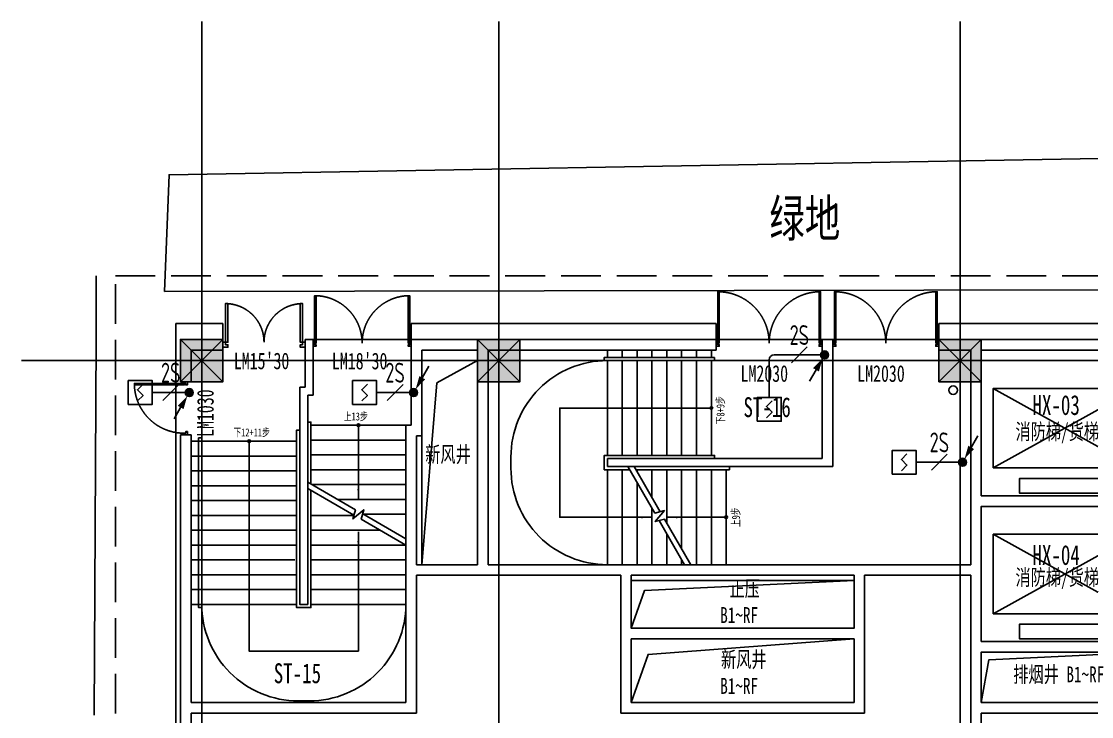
# Model space of a CAD drawing. Header units: millimetres. Extents: x -99490 to 495010, y -402480 to 18020.
# Drawn here: x 83477 to 103656, y -181923 to -168806 of the extents above; entities that cross this region are included whole.
import ezdxf
from ezdxf.enums import TextEntityAlignment as Align

# ---------------------------------------------------------------- set-up
doc = ezdxf.new("R2010")
doc.units = ezdxf.units.MM
doc.header["$LTSCALE"] = 1000
doc.linetypes.add('__覆盖_A10-二层平面工作区_TEN25C3T$0$DASH', pattern=[0.35, 0.25, -0.1])
doc.linetypes.add('__覆盖_A10-二层平面工作区_TEN25C3T$0$HIDDEN', pattern=[9.525, 6.35, -3.175])
for name, color, linetype in [('__覆盖_A10-二层平面工作区_TEN25C3T$0$__附着_A70-地上2~6F楼梯外参_TEN25H58_设计区$0$AD-NAME-ROOM', 9, 'Continuous'), ('__覆盖_A10-二层平面工作区_TEN25C3T$0$__附着_A70-地上2~6F楼梯外参_TEN25H58_设计区$0$AD-SIGN', 9, 'Continuous'), ('__覆盖_A10-二层平面工作区_TEN25C3T$0$__附着_A70-楼电梯B1F零件图_TEN25C3T_设计区_0$0$房间面积', 9, 'Continuous'), ('__覆盖_A10-二层平面工作区_TEN25C3T$0$AD-NAME-ROOM', 9, 'Continuous'), ('__覆盖_A10-二层平面工作区_TEN25C3T$0$AD-NUMB', 9, 'Continuous'), ('__覆盖_A10-二层平面工作区_TEN25C3T$0$AE-DOOR-INSD', 9, 'Continuous'), ('__覆盖_A10-二层平面工作区_TEN25C3T$0$EVTR', 9, 'Continuous'), ('A-建筑底图', 9, 'Continuous'), ('C-XREF-EXT', 7, 'Continuous'), ('E-FAS-DEVC', 3, 'Continuous'), ('E-FAS-DIMS', 6, 'Continuous'), ('E-FAS-WIRE', 4, 'Continuous'), ('E-POWR-EQPM', 3, 'Continuous'), ('E-UNIV-EL', 140, 'Continuous')]:
    doc.layers.add(name, color=color, linetype=linetype)
doc.styles.add('__覆盖_A10-二层平面工作区_TEN25C3T$0$__覆盖_A70-扶梯外参专项图纸_TEN25C3T_设计区$0$TH-STYLE1', font='Stfangso_0.ttf', dxfattribs={"width": 0.7})
doc.styles.add('__覆盖_A10-二层平面工作区_TEN25C3T$0$__附着_A70-地上2~6F楼梯外参_TEN25H58_设计区$0$TH-STYLE1', font='Stfangso_0.ttf', dxfattribs={"width": 0.7})
doc.styles.add('__覆盖_A10-二层平面工作区_TEN25C3T$0$__附着_A70-楼电梯B1F零件图_TEN25C3T_设计区_0$0$TH-STYLE1', font='Stfangso_0.ttf', dxfattribs={"width": 0.7})
doc.styles.add('__覆盖_A10-二层平面工作区_TEN25C3T$0$STANDARD', font='Stfangso_0.ttf', dxfattribs={"width": 0.7})
doc.styles.add('__覆盖_A10-二层平面工作区_TEN25C3T$0$TH-STYLE1', font='Stfangso_0.ttf', dxfattribs={"width": 0.7})
doc.styles.add('__附着_A70-2F环境外参_TEN25C3T_设计区$0$TH-STYLE1', font='Stfangso_0.ttf', dxfattribs={"width": 0.7})
doc.styles.add('TH-STYLE3', font='tssdeng.shx', dxfattribs={"width": 0.65, "bigfont": 'tssdchn.shx'})

# ---------------------------------------------------------------- blocks, each defined once
blk = doc.blocks.new('E-BFAS110')
blk.add_lwpolyline([(-1.5, -1.5), (-1.5, 1.5), (1.5, 1.5), (1.5, -1.5)], close=True)
at = {"layer": 'E-UNIV-EL'}
blk.add_lwpolyline([(0.35, 1.06), (-0.35, 0.35), (0.35, -0.35), (-0.35, -1.06)], dxfattribs=at)
blk = doc.blocks.new('$Equip$00002649')
at = {"layer": 'E-FAS-DEVC', "rotation": 359.9996786081254}
blk.add_blockref('E-BFAS110', (0, 0), dxfattribs=at)
blk = doc.blocks.new('E-ANNO04')
blk.add_line((-1, -1), (1, 1))
at = {"style": 'TH-STYLE3', "width": 0.7}
blk.add_attdef('N', text='', height=2.5, dxfattribs=at).set_placement((0, 2.5), align=Align.MIDDLE)
blk = doc.blocks.new('E-BLEADER-2')
blk.add_line((-2.88, -4.98), (-1.63, -2.81))
at = {"const_width": 0.75}
blk.add_lwpolyline([(-0.38, 0, 1), (0.38, 0, 1)], format="xyb", close=True, dxfattribs=at)
blk.add_lwpolyline([(-1.63, -2.81, 1.25, 0, 0), (-0.38, -0.65, 0, 0, 0)], format="xyseb")
blk.add_circle((0, 0), 0.75)
blk = doc.blocks.new('__覆盖_A10-二层平面工作区_TEN25C3T$0$A$C27D306A8')
at = {"layer": '__覆盖_A10-二层平面工作区_TEN25C3T$0$EVTR', "ltscale": 3}
for p, q in [((225, 525), (2925, 2025)), ((2925, 525), (225, 2025))]:
    blk.add_line(p, q, dxfattribs=at)
for points in [[(0, 0), (3150, 0), (3150, 2550), (0, 2550)], [(225, 525), (225, 2025), (2925, 2025), (2925, 525)], [(2432, 325), (718, 325), (718, 51), (2432, 51)]]:
    blk.add_lwpolyline(points, close=True, dxfattribs=at)
at = {"layer": '__覆盖_A10-二层平面工作区_TEN25C3T$0$AD-NAME-ROOM', "style": '__覆盖_A10-二层平面工作区_TEN25C3T$0$TH-STYLE1', "width": 0.7}
blk.add_text('消防梯/货梯', height=300, dxfattribs=at).set_placement((644, 1061))
blk = doc.blocks.new('__覆盖_A10-二层平面工作区_TEN25C3T$0$__附着_A70-地上2~6F楼梯外参_TEN25H58_设计区$0$_ARROW')
blk.add_solid([(0, 0), (-1, 0.1), (-1, -0.1)])
blk = doc.blocks.new('*U553')
at = {"layer": '__覆盖_A10-二层平面工作区_TEN25C3T$0$__附着_A70-地上2~6F楼梯外参_TEN25H58_设计区$0$AD-SIGN'}
h = blk.add_hatch(color=256, dxfattribs=at)
edge = h.paths.add_edge_path()
edge.add_arc((0, 0), 50, 0, 360)
blk.add_lwpolyline([(0, 2240), (0, 0)], dxfattribs=at)
blk.add_circle((0, 0), 50, dxfattribs=at)
at = {"layer": '__覆盖_A10-二层平面工作区_TEN25C3T$0$__附着_A70-地上2~6F楼梯外参_TEN25H58_设计区$0$AD-SIGN', "xscale": 400, "yscale": 400, "zscale": 400, "rotation": 90}
blk.add_blockref('__覆盖_A10-二层平面工作区_TEN25C3T$0$__附着_A70-地上2~6F楼梯外参_TEN25H58_设计区$0$_ARROW', (0, 2240), dxfattribs=at)
at = {"layer": '__覆盖_A10-二层平面工作区_TEN25C3T$0$__附着_A70-地上2~6F楼梯外参_TEN25H58_设计区$0$AD-NAME-ROOM', "style": '__覆盖_A10-二层平面工作区_TEN25C3T$0$__附着_A70-地上2~6F楼梯外参_TEN25H58_设计区$0$TH-STYLE1', "width": 0.7}
blk.add_attdef('A', (-91, -389), '', height=250, dxfattribs=at)
blk = doc.blocks.new('*U517')
at = {"layer": '__覆盖_A10-二层平面工作区_TEN25C3T$0$__附着_A70-地上2~6F楼梯外参_TEN25H58_设计区$0$AD-SIGN'}
h = blk.add_hatch(color=256, dxfattribs=at)
edge = h.paths.add_edge_path()
edge.add_arc((0, 0), 50, 0, 360)
blk.add_lwpolyline([(4120, 2240), (4120, 5720), (0, 5720), (0, 0)], dxfattribs=at)
blk.add_circle((0, 0), 50, dxfattribs=at)
at = {"layer": '__覆盖_A10-二层平面工作区_TEN25C3T$0$__附着_A70-地上2~6F楼梯外参_TEN25H58_设计区$0$AD-SIGN', "xscale": -400, "yscale": 400, "zscale": 400, "rotation": 90}
blk.add_blockref('__覆盖_A10-二层平面工作区_TEN25C3T$0$__附着_A70-地上2~6F楼梯外参_TEN25H58_设计区$0$_ARROW', (4120, 2240), dxfattribs=at)
at = {"layer": '__覆盖_A10-二层平面工作区_TEN25C3T$0$__附着_A70-地上2~6F楼梯外参_TEN25H58_设计区$0$AD-NAME-ROOM', "style": '__覆盖_A10-二层平面工作区_TEN25C3T$0$__附着_A70-地上2~6F楼梯外参_TEN25H58_设计区$0$TH-STYLE1', "width": 0.7}
blk.add_attdef('A', (-91, -389), '', height=250, dxfattribs=at)
blk = doc.blocks.new('*U554')
at = {"layer": '__覆盖_A10-二层平面工作区_TEN25C3T$0$__附着_A70-地上2~6F楼梯外参_TEN25H58_设计区$0$AD-SIGN'}
h = blk.add_hatch(color=256, dxfattribs=at)
edge = h.paths.add_edge_path()
edge.add_arc((0, 0), 50, 0, 360)
blk.add_lwpolyline([(4120, 3420), (4120, 7920), (0, 7920), (0, 0)], dxfattribs=at)
blk.add_circle((0, 0), 50, dxfattribs=at)
at = {"layer": '__覆盖_A10-二层平面工作区_TEN25C3T$0$__附着_A70-地上2~6F楼梯外参_TEN25H58_设计区$0$AD-SIGN', "xscale": -400, "yscale": 400, "zscale": 400, "rotation": 90}
blk.add_blockref('__覆盖_A10-二层平面工作区_TEN25C3T$0$__附着_A70-地上2~6F楼梯外参_TEN25H58_设计区$0$_ARROW', (4120, 3420), dxfattribs=at)
at = {"layer": '__覆盖_A10-二层平面工作区_TEN25C3T$0$__附着_A70-地上2~6F楼梯外参_TEN25H58_设计区$0$AD-NAME-ROOM', "style": '__覆盖_A10-二层平面工作区_TEN25C3T$0$__附着_A70-地上2~6F楼梯外参_TEN25H58_设计区$0$TH-STYLE1', "width": 0.7}
blk.add_attdef('A', (-91, -389), '', height=250, dxfattribs=at)
blk = doc.blocks.new('*U555')
at = {"layer": '__覆盖_A10-二层平面工作区_TEN25C3T$0$__附着_A70-地上2~6F楼梯外参_TEN25H58_设计区$0$AD-SIGN'}
h = blk.add_hatch(color=256, dxfattribs=at)
edge = h.paths.add_edge_path()
edge.add_arc((0, 0), 50, 0, 360)
blk.add_lwpolyline([(0, 2800), (0, 0)], dxfattribs=at)
blk.add_circle((0, 0), 50, dxfattribs=at)
at = {"layer": '__覆盖_A10-二层平面工作区_TEN25C3T$0$__附着_A70-地上2~6F楼梯外参_TEN25H58_设计区$0$AD-SIGN', "xscale": 400, "yscale": 400, "zscale": 400, "rotation": 90}
blk.add_blockref('__覆盖_A10-二层平面工作区_TEN25C3T$0$__附着_A70-地上2~6F楼梯外参_TEN25H58_设计区$0$_ARROW', (0, 2800), dxfattribs=at)
at = {"layer": '__覆盖_A10-二层平面工作区_TEN25C3T$0$__附着_A70-地上2~6F楼梯外参_TEN25H58_设计区$0$AD-NAME-ROOM', "style": '__覆盖_A10-二层平面工作区_TEN25C3T$0$__附着_A70-地上2~6F楼梯外参_TEN25H58_设计区$0$TH-STYLE1', "width": 0.7}
blk.add_attdef('A', (-91, -389), '', height=250, dxfattribs=at)
blk = doc.blocks.new('*U466')
for points in [[(30, 30), (60, 30), (60, 1000), (30, 1000)], [(1970, 30), (1940, 30), (1940, 1000), (1970, 1000)]]:
    blk.add_lwpolyline(points, close=True)
for points in [[(30, 0), (30, 30), (0, 30), (0, -30), (60, -30), (60, 0), (30, 0)], [(1970, 0), (1970, 30), (2000, 30), (2000, -30), (1940, -30), (1940, 0), (1970, 0)]]:
    blk.add_lwpolyline(points)
at = {"linetype": '__覆盖_A10-二层平面工作区_TEN25C3T$0$HIDDEN'}
for centre, start, end in [((30, 30), 0, 90), ((1970, 30), 90, 180)]:
    blk.add_arc(centre, 970, start, end, dxfattribs=at)
blk = doc.blocks.new('__覆盖_A10-二层平面工作区_TEN25C3T$0$$DorLib2D$00000002')
at = {"layer": '__覆盖_A10-二层平面工作区_TEN25C3T$0$AE-DOOR-INSD', "xscale": -0.0005, "yscale": 0.0005, "zscale": 0.0005, "rotation": 2.749842017599796e-11}
blk.add_blockref('*U466', (0.5, 0), dxfattribs=at)
blk = doc.blocks.new('*U467')
blk.add_lwpolyline([(30, 30), (60, 30), (60, 970), (30, 970)], close=True)
for points in [[(30, 0), (30, 30), (0, 30), (0, -30), (60, -30), (60, 0), (30, 0)], [(970, 0), (970, 30), (1000, 30), (1000, -30), (940, -30), (940, 0), (970, 0)]]:
    blk.add_lwpolyline(points)
at = {"linetype": '__覆盖_A10-二层平面工作区_TEN25C3T$0$HIDDEN'}
blk.add_arc((30, 30), 940, 0, 90, dxfattribs=at)
blk = doc.blocks.new('__覆盖_A10-二层平面工作区_TEN25C3T$0$$DorLib2D$00000290')
at = {"layer": '__覆盖_A10-二层平面工作区_TEN25C3T$0$AE-DOOR-INSD', "xscale": 0.001, "yscale": 0.001, "zscale": 0.001}
blk.add_blockref('*U467', (-0.5, 0), dxfattribs=at)
blk = doc.blocks.new('*U496')
for points in [[(30, 30), (60, 30), (60, 500), (30, 500)], [(970, 30), (940, 30), (940, 500), (970, 500)]]:
    blk.add_lwpolyline(points, close=True)
for points in [[(30, 0), (30, 30), (0, 30), (0, -30), (60, -30), (60, 0), (30, 0)], [(970, 0), (970, 30), (1000, 30), (1000, -30), (940, -30), (940, 0), (970, 0)]]:
    blk.add_lwpolyline(points)
at = {"linetype": '__覆盖_A10-二层平面工作区_TEN25C3T$0$HIDDEN'}
for centre, start, end in [((30, 30), 0, 90), ((970, 30), 90, 180)]:
    blk.add_arc(centre, 470, start, end, dxfattribs=at)
blk = doc.blocks.new('__覆盖_A10-二层平面工作区_TEN25C3T$0$$DorLib2D$00000292')
at = {"layer": '__覆盖_A10-二层平面工作区_TEN25C3T$0$AE-DOOR-INSD', "xscale": 0.001, "yscale": 0.001, "zscale": 0.001}
blk.add_blockref('*U496', (-0.5, 0), dxfattribs=at)
blk = doc.blocks.new('A$C4BB53128')
at = {"layer": 'A-建筑底图'}
h = blk.add_hatch(color=256, dxfattribs=at)
h.dxf.hatch_style = 1
h.paths.add_polyline_path([(-54670.4, 80100.1), (-55470.4, 80100.1), (-55470.4, 79300.1), (-54670.4, 79300.1)])
h = blk.add_hatch(color=256, dxfattribs=at)
h.dxf.hatch_style = 1
h.paths.add_polyline_path([(-49070.4, 80100.1), (-49870.4, 80100.1), (-49870.4, 79300.1), (-49070.4, 79300.1)])
h = blk.add_hatch(color=256, dxfattribs=at)
h.dxf.hatch_style = 1
h.paths.add_polyline_path([(-40370.4, 80100.1), (-41170.4, 80100.1), (-41170.4, 79300.1), (-40370.4, 79300.1)])
for p, q in [((-55070.4, 86100), (-55070.4, 54199)), ((-49470.4, 86100), (-49470.4, 56966.5)), ((-40770.4, 86100), (-40770.4, 61266)), ((-57061.3, 81298.6, 0), (-57061.3, 80097.3, 0)), ((-55559.9, 80400.3), (-55559.9, 54503.7)), ((-54670.4, 80400.3), (-55559.9, 80400.3)), ((-54670.4, 80100.1), (-54670.4, 80400.3)), ((-45370.4, 80400.3), (-51120.4, 80400.3)), ((-51120.4, 80100), (-51120.4, 80400.3)), ((-45370.4, 80100, 0), (-45370.4, 80400.3, 0)), ((-37020.4, 80400.3), (-41170.4, 80400.3)), ((-41170.4, 80100, 0), (-41170.4, 80400.3, 0)), ((-57061.3, 80097.3, 0), (-57097.2, 73010.1, 0)), ((-55470.4, 80100.1), (-54670.4, 79300.1)), ((-54670.4, 80100.1), (-55470.4, 79300.1)), ((-55470.4, 80100), (-55070.4, 80100)), ((-55470.4, 80100), (-55470.4, 79300.1)), ((-54670.4, 80100.1), (-55070.4, 80100.1)), ((-54670.4, 79900.1), (-54670.4, 80100.1)), ((-53045.4, 80100.1), (-53120.4, 80100.1)), ((-53120.4, 80100.1), (-53120.4, 79900.1)), ((-53045.4, 80100), (-53045.4, 80100.1)), ((-52970.4, 80100), (-53045.4, 80100)), ((-52970.4, 79900), (-52970.4, 80100)), ((-51020.4, 80100), (-51120.4, 80100)), ((-51120.4, 80100), (-51120.4, 79900)), ((-51020.4, 80100), (-49770.4, 80100)), ((-49870.4, 80100.1, 0), (-49070.4, 79300.1, 0)), ((-49070.4, 80100.1, 0), (-49870.4, 79300.1, 0)), ((-45370.4, 80100), (-49770.4, 80100)), ((-45370.4, 79900), (-45370.4, 80100)), ((-43270.4, 80100), (-43370.4, 80100)), ((-43370.4, 80100), (-43370.4, 79900)), ((-43170.4, 80100), (-43270.4, 80100)), ((-43170.4, 79900), (-43170.4, 80100)), ((-41170.4, 80100.1, 0), (-40370.4, 79300.1, 0)), ((-40370.4, 80100.1, 0), (-41170.4, 79300.1, 0)), ((-40470.4, 80100), (-41170.4, 80100)), ((-41170.4, 80100), (-41170.4, 79900)), ((-40470.4, 80100), (-37120.4, 80100)), ((-55270.4, 79900), (-55070.4, 79900)), ((-55270.4, 79300.1), (-55270.4, 79900)), ((-55070.4, 79900.1), (-54670.4, 79900.1)), ((-53120.4, 79200.1), (-53120.4, 79900.1)), ((-52970.4, 79050.1), (-52970.4, 79900)), ((-50920.4, 79900), (-49870.4, 79900)), ((-49870.4, 79900), (-49870.4, 75850)), ((-49670.4, 79900), (-49670.4, 75850)), ((-49670.4, 79900), (-45370.4, 79900)), ((-47420.4, 79900), (-47420.4, 79760)), ((-47420.4, 79760), (-47420.4, 79900)), ((-47140.4, 79900), (-47140.4, 79760)), ((-46860.4, 79900), (-46860.4, 79760)), ((-46580.4, 79900), (-46580.4, 79760)), ((-46300.4, 79900), (-46300.4, 79760)), ((-46020.4, 79900), (-46020.4, 79760)), ((-45740.4, 79900), (-45740.4, 79760)), ((-45460.4, 79900), (-45460.4, 79760)), ((-43370.4, 79900), (-43370.4, 77850)), ((-43170.4, 79900), (-43170.4, 77700)), ((-41170.4, 79900), (-40570.4, 79900)), ((-40570.4, 79900), (-40570.4, 77050)), ((-40370.4, 79900), (-40370.4, 77150)), ((-40370.4, 79900), (-37220.4, 79900)), ((-5970.4, 79700.1), (-58470.4, 79700.1)), ((-47420.4, 79700), (-47420.4, 77910)), ((-47140.4, 79700), (-47140.4, 77910)), ((-46860.4, 79700), (-46860.4, 77910)), ((-46580.4, 79700), (-46580.4, 77910)), ((-46300.4, 79700), (-46300.4, 77910)), ((-46020.4, 79700), (-46020.4, 77910)), ((-45740.4, 79700), (-45740.4, 77910)), ((-45460.4, 79700), (-45460.4, 77910)), ((-55470.4, 79300.1), (-55270.4, 79300.1)), ((-53220.4, 75100.1), (-53220.4, 79200.1)), ((-53220.4, 79200.1), (-53120.4, 79200.1)), ((-53070.4, 75100.1), (-53070.4, 79050.1)), ((-53070.4, 79050.1), (-52970.4, 79050.1)), ((-55270.4, 78300.1), (-55470.4, 78300.1)), ((-55470.4, 78300.1), (-55470.4, 73150)), ((-55270.4, 73250), (-55270.4, 78300.1)), ((-43370.4, 77850), (-47420.4, 77850)), ((-47420.4, 77700), (-47420.4, 77850)), ((-43170.4, 77700), (-47420.4, 77700)), ((-46425.3, 76848.9), (-46916.7, 77700)), ((-47420.4, 75850), (-47420.4, 77640)), ((-47140.4, 75850), (-47140.4, 77640)), ((-46860.4, 77602.5), (-46860.4, 77640)), ((-46580.4, 77117.5), (-46580.4, 77640)), ((-46300.4, 76632.5), (-46300.4, 77640)), ((-46020.4, 76147.5), (-46020.4, 77640)), ((-45740.4, 75850), (-45740.4, 77640)), ((-45460.4, 75850), (-45460.4, 77640)), ((-45180.4, 75850), (-45180.4, 77640)), ((-53070.4, 77289), (-52199, 76786)), ((-46860.4, 75850), (-46860.4, 77402.5)), ((-37220.4, 77150), (-40370.4, 77150)), ((-46580.4, 75850), (-46580.4, 76917.5)), ((-40570.4, 77050), (-40570.4, 75850)), ((-37220.4, 76950), (-40370.4, 76950)), ((-40370.4, 76950), (-40370.4, 75750)), ((-52033.9, 76806.1), (-51220.4, 76336.4)), ((-45964.1, 75850), (-46445.5, 76683.8)), ((-46300.4, 75850), (-46300.4, 76432.5)), ((-46020.4, 75850), (-46020.4, 75947.5)), ((-51220.4, 73250), (-51220.4, 75750)), ((-51020.4, 75850), (-49870.4, 75850)), ((-49670.4, 75850), (-47070.4, 75850)), ((-47070.4, 75850), (-42670.4, 75850)), ((-42670.4, 75850), (-40570.4, 75850)), ((-40370.4, 75750), (-40370.4, 74400)), ((-51020.4, 75650), (-49770.4, 75650)), ((-51020.4, 73050), (-51020.4, 75650)), ((-49770.4, 75650), (-47170.4, 75650)), ((-47170.4, 75650), (-47170.4, 74550)), ((-46970.4, 75650), (-46970.4, 74650)), ((-46970.4, 75650), (-42770.4, 75650)), ((-42770.4, 75650), (-42770.4, 74650)), ((-42570.4, 75650), (-42570.4, 74550)), ((-42570.4, 75650), (-40570.4, 75650)), ((-40570.4, 75650), (-40570.4, 74300)), ((-53220.4, 75100.1), (-53070.4, 75100.1)), ((-47170.4, 74550), (-47170.4, 73050)), ((-46970.4, 74650), (-42770.4, 74650)), ((-42570.4, 74550), (-42570.4, 73050)), ((-46970.4, 74450), (-46970.4, 73250)), ((-46970.4, 74450), (-42770.4, 74450)), ((-42770.4, 74450), (-42770.4, 73250)), ((-40570.4, 74300), (-40570.4, 73150)), ((-37220.4, 74400), (-40370.4, 74400)), ((-37220.4, 74200), (-40370.4, 74200)), ((-40370.4, 74200), (-40370.4, 73250)), ((-55470.4, 73150), (-55470.4, 66258.2)), ((-55270.4, 73250), (-51220.4, 73250)), ((-55270.4, 73050), (-51020.4, 73050)), ((-55270.4, 66258.2), (-55270.4, 73050)), ((-47170.4, 73050), (-42570.4, 73050)), ((-46970.4, 73250), (-42770.4, 73250)), ((-40570.4, 73150), (-40570.4, 72850)), ((-40370.4, 73250), (-37220.4, 73250)), ((-40370.4, 73050), (-37120.4, 73050)), ((-40370.4, 72850), (-40370.4, 73050))]:
    blk.add_line(p, q, dxfattribs=at)
at = {"layer": 'A-建筑底图', "linetype": 'ByBlock'}
for p, q in [((-52970.4, 80100), (-51120.4, 80100)), ((-45370.4, 80100, 0), (-43370.4, 80100, 0)), ((-43170.4, 80100, 0), (-41170.4, 80100, 0)), ((-51120.4, 79900), (-51120.4, 78480.1)), ((-50920.4, 79900), (-50920.4, 78280.1)), ((-51220.4, 78480.1), (-53010.4, 78480.1)), ((-51220.4, 78480.1), (-51120.4, 78480.1)), ((-51220.4, 78480.1), (-51220.4, 75750.1)), ((-55270.4, 78180.1), (-53280.4, 78180.1)), ((-51220.4, 78200.1), (-53010.4, 78200.1)), ((-51020.4, 78280.1), (-50920.4, 78280.1)), ((-51020.4, 78280.1), (-51020.4, 75850)), ((-55270.4, 77900.1), (-53280.4, 77900.1)), ((-51220.4, 77920.1), (-53010.4, 77920.1)), ((-55270.4, 77620.1), (-53280.4, 77620.1)), ((-51220.4, 77640.1), (-53010.4, 77640.1)), ((-55270.4, 77340.1), (-53280.4, 77340.1)), ((-51220.4, 77360.1), (-52993.4, 77360.1)), ((-55270.4, 77060.1), (-53280.4, 77060.1)), ((-51220.4, 77080.1), (-52508.4, 77080.1)), ((-55270.4, 76780.1), (-53280.4, 76780.1)), ((-52200.6, 76780.1), (-53010.4, 76780.1)), ((-51220.4, 76800.1), (-52023.4, 76800.1)), ((-55270.4, 76500.1), (-53280.4, 76500.1)), ((-51703.8, 76500.1), (-53010.4, 76500.1)), ((-55270.4, 76220.1), (-53280.4, 76220.1)), ((-51220.4, 76220.1), (-53010.4, 76220.1)), ((-55270.4, 75940.1), (-53313.5, 75940.1)), ((-51220.4, 75940.1), (-53010.4, 75940.1)), ((-55270.4, 75660.1), (-53280.4, 75660.1)), ((-51220.4, 75660.1), (-53010.4, 75660.1)), ((-55270.4, 75380.1), (-53280.4, 75380.1)), ((-51220.4, 75380.1), (-53010.4, 75380.1)), ((-51220.4, 75460.1), (-51220.4, 75080.1)), ((-55270.4, 75100.1), (-53280.4, 75100.1)), ((-51220.4, 75100.1), (-53010.4, 75100.1))]:
    blk.add_line(p, q, dxfattribs=at)
at = {"layer": 'A-建筑底图'}
for points, elevation in [([(-55769, 81001), (-30713.4, 81046.7), (-30640, 83645), (-55684.4, 83207.9)], 24), ([(-49870.4, 79300.1), (-49070.4, 79300.1), (-49070.4, 80100.1), (-49870.4, 80100.1)], 0), ([(-41170.4, 79300.1), (-40370.4, 79300.1), (-40370.4, 80100.1), (-41170.4, 80100.1)], 0)]:
    blk.add_lwpolyline(points, close=True, dxfattribs=dict(at, elevation=elevation))
at = {"layer": 'A-建筑底图', "linetype": '__覆盖_A10-二层平面工作区_TEN25C3T$0$DASH', "ltscale": 3}
blk.add_lwpolyline([(-58470.4, 54315.7), (-56695.4, 55193), (-56695.4, 81300), (-14270.4, 81300)], dxfattribs=at)
at = {"layer": 'A-建筑底图'}
for points in [[(-55470.4, 79300.1), (-54670.4, 79300.1), (-54670.4, 80100.1), (-55470.4, 80100.1)], [(-45400.4, 79760), (-47480.4, 79760), (-47480.4, 79700), (-45400.4, 79700)], [(-49870.4, 79700), (-50920.4, 79700), (-50920.4, 75850), (-49870.4, 75850)], [(-42770.4, 75550), (-46970.4, 75550), (-46970.4, 74650), (-42770.4, 74650)], [(-42770.4, 74450), (-46970.4, 74450), (-46970.4, 73250), (-42770.4, 73250)], [(-37220.4, 74200), (-40370.4, 74200), (-40370.4, 73250), (-37220.4, 73250)]]:
    blk.add_lwpolyline(points, close=True, dxfattribs=at)
for points in [[(-50920.4, 75850), (-50637.9, 79278.2), (-49870.4, 79700)], [(-46997.5, 77640), (-47480.4, 77640), (-47480.4, 77910), (-45400.4, 77910), (-45400.4, 77850)], [(-45848.6, 75850), (-46345.5, 76710.6), (-46517.8, 76664.4), (-46344.9, 76870.5), (-46525.3, 76822.1), (-47032.2, 77700)], [(-45120.4, 77700), (-45120.4, 77640), (-46882, 77640)], [(-53070.4, 77404.5), (-52172.2, 76886), (-52218.4, 76713.6), (-52012.3, 76886.5), (-52060.7, 76706.1), (-51220.4, 76220.9)], [(-46970.4, 74650), (-46720.9, 75365.8), (-42770.4, 75550)], [(-46970.4, 73250), (-46652.2, 74156.9), (-42770.4, 74450)], [(-40370.4, 73250), (-40227.9, 74057.5), (-37220.4, 74200)]]:
    blk.add_lwpolyline(points, dxfattribs=at)
for points in [[(-47420.4, 79700, 0.4142136), (-49240.4, 77880), (-49240.4, 77670, 0.4142136), (-47420.4, 75850)], [(-51220.4, 75100.1, -0.4142136), (-53040.4, 73280.1), (-53250.4, 73280.1, -0.4142136), (-55070.4, 75100.1)]]:
    blk.add_lwpolyline(points, format="xyb", dxfattribs=at)
at = {"layer": 'A-建筑底图', "linetype": 'ByBlock'}
for points in [[(-53010.4, 77369.9), (-53010.4, 78540.1), (-53070.4, 78540.1), (-53070.4, 77404.5)], [(-53070.4, 77289), (-53070.4, 75100.1), (-53220.4, 75100.1), (-53220.4, 75100.1), (-53220.4, 78390.1), (-53280.4, 78390.1), (-53280.4, 75040.1), (-53010.4, 75040.1), (-53010.4, 77254.4)]]:
    blk.add_lwpolyline(points, dxfattribs=at)
blk.add_lwpolyline([(-55070.4, 78240.1), (-55070.4, 75040.1), (-55130.4, 75040.1), (-55130.4, 78240.1)], close=True, dxfattribs=at)
at = {"layer": 'A-建筑底图'}
blk.add_circle((-40901.5, 79141.9), 80, dxfattribs=at)
at = {"layer": 'A-建筑底图', "linetype": 'ByBlock'}
ref = blk.add_blockref('__覆盖_A10-二层平面工作区_TEN25C3T$0$$DorLib2D$00000002', (-52045.4, 80000), dxfattribs=dict(at, xscale=-1850, yscale=1850, zscale=-1850))
ref.add_attrib('A', "LM18'30", (-52614.9, 79535.1), dxfattribs={"layer": '__覆盖_A10-二层平面工作区_TEN25C3T$0$AD-NUMB', "linetype": 'ByBlock', "height": 313.95, "style": '__覆盖_A10-二层平面工作区_TEN25C3T$0$STANDARD', "width": 0.7})
ref = blk.add_blockref('__覆盖_A10-二层平面工作区_TEN25C3T$0$$DorLib2D$00000002', (-44370.4, 80000), dxfattribs=dict(at, xscale=-2000, yscale=2000, zscale=-2000, rotation=359.9999999999723))
ref.add_attrib('A', 'LM2030', (-44910.5, 79300), dxfattribs={"layer": '__覆盖_A10-二层平面工作区_TEN25C3T$0$AD-NUMB', "linetype": 'ByBlock', "height": 313.95, "style": '__覆盖_A10-二层平面工作区_TEN25C3T$0$STANDARD', "width": 0.7})
ref = blk.add_blockref('__覆盖_A10-二层平面工作区_TEN25C3T$0$$DorLib2D$00000002', (-42170.4, 80000), dxfattribs=dict(at, xscale=-2000, yscale=2000, zscale=-2000, rotation=359.9999999999738))
ref.add_attrib('A', 'LM2030', (-42710.5, 79300), dxfattribs={"layer": '__覆盖_A10-二层平面工作区_TEN25C3T$0$AD-NUMB', "linetype": 'ByBlock', "height": 313.95, "style": '__覆盖_A10-二层平面工作区_TEN25C3T$0$STANDARD', "width": 0.7})
at = {"layer": 'A-建筑底图'}
ref = blk.add_blockref('__覆盖_A10-二层平面工作区_TEN25C3T$0$$DorLib2D$00000292', (-53895.4, 80000.1), dxfattribs=dict(at, xscale=1550, yscale=-1550, zscale=1550, rotation=180))
ref.add_attrib('A', "LM15'30", (-54464.9, 79537.4), dxfattribs={"layer": '__覆盖_A10-二层平面工作区_TEN25C3T$0$AD-NUMB', "height": 313.95, "style": '__覆盖_A10-二层平面工作区_TEN25C3T$0$TH-STYLE1', "width": 0.7})
at = {"layer": 'A-建筑底图', "ltscale": 3}
for p in [(-40370.4, 77150), (-40370.4, 74400)]:
    blk.add_blockref('__覆盖_A10-二层平面工作区_TEN25C3T$0$A$C27D306A8', p, dxfattribs=at)
at = {"layer": 'A-建筑底图'}
ref = blk.add_blockref('__覆盖_A10-二层平面工作区_TEN25C3T$0$$DorLib2D$00000290', (-55370.4, 78800.1), dxfattribs=dict(at, xscale=-1000, yscale=1000, zscale=-1000, rotation=90))
ref.add_attrib('A', 'LM1030', (-54845.4, 78260), dxfattribs={"layer": '__覆盖_A10-二层平面工作区_TEN25C3T$0$AD-NUMB', "height": 313.95, "rotation": 90, "style": '__覆盖_A10-二层平面工作区_TEN25C3T$0$TH-STYLE1', "width": 0.7})
ref = blk.add_blockref('*U517', (-45460.4, 78805), dxfattribs=dict(at, xscale=-0.5, yscale=0.5, zscale=0.5, rotation=90))
ref.add_attrib('A', '下8+9步', dxfattribs={"layer": '__覆盖_A10-二层平面工作区_TEN25C3T$0$__附着_A70-地上2~6F楼梯外参_TEN25H58_设计区$0$AD-NAME-ROOM', "height": 150, "rotation": 90, "style": '__覆盖_A10-二层平面工作区_TEN25C3T$0$__附着_A70-地上2~6F楼梯外参_TEN25H58_设计区$0$TH-STYLE1', "width": 0.7}).set_placement((-45168.2, 78498.4), align=Align.BOTTOM_LEFT)
ref = blk.add_blockref('*U555', (-52115.4, 78480.1), dxfattribs=dict(at, xscale=0.5, yscale=0.5, zscale=0.5, rotation=180))
ref.add_attrib('A', '上13步', dxfattribs={"layer": '__覆盖_A10-二层平面工作区_TEN25C3T$0$__附着_A70-地上2~6F楼梯外参_TEN25H58_设计区$0$AD-NAME-ROOM', "height": 150, "style": '__覆盖_A10-二层平面工作区_TEN25C3T$0$__附着_A70-地上2~6F楼梯外参_TEN25H58_设计区$0$TH-STYLE1', "width": 0.7}).set_placement((-52390.7, 78525.9), align=Align.BOTTOM_LEFT)
ref = blk.add_blockref('*U554', (-54175.4, 78180.1), dxfattribs=dict(at, xscale=-0.5, yscale=0.5, zscale=0.5, rotation=180))
ref.add_attrib('A', '下12+11步', dxfattribs={"layer": '__覆盖_A10-二层平面工作区_TEN25C3T$0$__附着_A70-地上2~6F楼梯外参_TEN25H58_设计区$0$AD-NAME-ROOM', "height": 150, "style": '__覆盖_A10-二层平面工作区_TEN25C3T$0$__附着_A70-地上2~6F楼梯外参_TEN25H58_设计区$0$TH-STYLE1', "width": 0.7}).set_placement((-54472.4, 78225.9), align=Align.BOTTOM_LEFT)
ref = blk.add_blockref('*U553', (-45180.4, 76745), dxfattribs=dict(at, xscale=0.5, yscale=0.5, zscale=0.5, rotation=90))
ref.add_attrib('A', '上9步', dxfattribs={"layer": '__覆盖_A10-二层平面工作区_TEN25C3T$0$__附着_A70-地上2~6F楼梯外参_TEN25H58_设计区$0$AD-NAME-ROOM', "height": 150, "rotation": 90, "style": '__覆盖_A10-二层平面工作区_TEN25C3T$0$__附着_A70-地上2~6F楼梯外参_TEN25H58_设计区$0$TH-STYLE1', "width": 0.7}).set_placement((-44878.2, 76557.5), align=Align.BOTTOM_LEFT)
at = {"layer": '__覆盖_A10-二层平面工作区_TEN25C3T$0$__附着_A70-楼电梯B1F零件图_TEN25C3T_设计区_0$0$房间面积', "style": '__覆盖_A10-二层平面工作区_TEN25C3T$0$__附着_A70-楼电梯B1F零件图_TEN25C3T_设计区_0$0$TH-STYLE1', "width": 0.7}
for s, p in [('ST-16', (-44855.1, 78633.9)), ('HX-03', (-39405.5, 78674.5)), ('HX-04', (-39405.5, 75845.3)), ('ST-15', (-53711.9, 73613.8))]:
    blk.add_text(s, height=375, dxfattribs=at).set_placement(p)
at = {"layer": 'A-建筑底图', "style": '__附着_A70-2F环境外参_TEN25C3T_设计区$0$TH-STYLE1', "width": 0.7}
blk.add_text('绿地', height=700, dxfattribs=at).set_placement((-44366.3, 82034.4, 0))
at = {"layer": 'A-建筑底图', "char_height": 300, "attachment_point": 1, "style": '__覆盖_A10-二层平面工作区_TEN25C3T$0$TH-STYLE1'}
for s, width, insert in [('\\pi60.127;新风井', 1014.664, (-50915.8, 78081.1)), ('\\pi220.65;正压\\P\\pi45.809;B1~RF', 1014.664, (-45338.8, 75549.2)), ('\\pi60.127;新风井\\P\\pi45.809;B1~RF', 1014.664, (-45338.8, 74213)), ('\\pi55.674;排烟井 B1~RF', 2154.109, (-39824.1, 73930.9))]:
    blk.add_mtext_dynamic_manual_height_columns(s, width=width, gutter_width=5000, heights=[0], dxfattribs=dict(at, insert=insert))
at = {"layer": 'A-建筑底图', "style": '__覆盖_A10-二层平面工作区_TEN25C3T$0$__覆盖_A70-扶梯外参专项图纸_TEN25C3T_设计区$0$TH-STYLE1', "width": 0.7}
for tag, p in [('从一层上', (-22115.9, 51236.1)), ('下至一层', (-21070.5, 50140.8)), ('上至三层', (-29785.2, 44316)), ('从三层下', (-28727.8, 43187.7))]:
    blk.add_attdef(tag, p, '', height=125, rotation=42.0392, dxfattribs=at)

msp = doc.modelspace()

# ---------------------------------------------------------------- linework, layer by layer
at = {"layer": 'E-FAS-WIRE', "linetype": 'Continuous'}
for p, q in [((98623, -175099), (97668, -175099)), ((97578, -175899), (97578, -175189)), ((85943, -175809), (86643, -175809)), ((90173, -175809), (90873, -175809)), ((100348, -177124), (101223, -177124))]:
    msp.add_line(p, q, dxfattribs=at)
msp.add_arc((97668, -175189), 90, 90, 180, dxfattribs=at)

# ---------------------------------------------------------------- block references
at = {"layer": 'C-XREF-EXT'}
msp.add_blockref('A$C4BB53128', (141947, -254906), dxfattribs=at)
at = {"layer": 'E-FAS-DEVC', "xscale": 150, "yscale": 150, "zscale": 150}
for p in [(85718, -175809), (89948, -175809), (97578, -176124), (100123, -177124)]:
    msp.add_blockref('$Equip$00002649', p, dxfattribs=at)
at = {"layer": 'E-FAS-DIMS', "xscale": 150, "yscale": 150, "zscale": 150}
for p in [(98146, -175099), (86293, -175809), (90523, -175809), (100786, -177124)]:
    msp.add_blockref('E-ANNO04', p, dxfattribs=at).add_auto_attribs({'N': '2S'})
at = {"layer": 'E-POWR-EQPM', "xscale": 100, "yscale": 100, "zscale": 100}
for p in [(98623, -175099), (86643, -175809)]:
    msp.add_blockref('E-BLEADER-2', p, dxfattribs=at)
at = {"layer": 'E-POWR-EQPM', "xscale": 100, "yscale": 100, "zscale": 100, "rotation": 180}
for p in [(90873, -175809), (101223, -177124)]:
    msp.add_blockref('E-BLEADER-2', p, dxfattribs=at)

doc.saveas('drawing.dxf')
